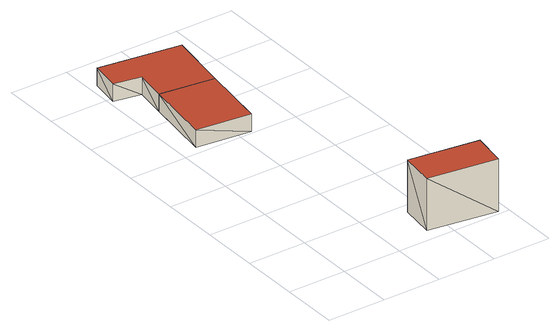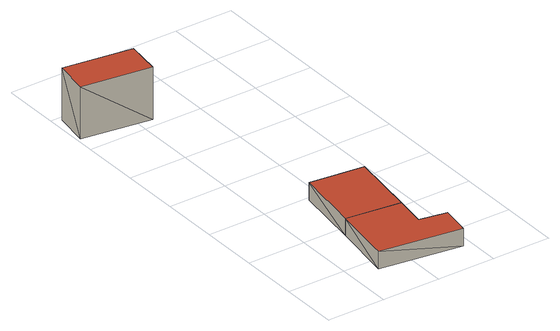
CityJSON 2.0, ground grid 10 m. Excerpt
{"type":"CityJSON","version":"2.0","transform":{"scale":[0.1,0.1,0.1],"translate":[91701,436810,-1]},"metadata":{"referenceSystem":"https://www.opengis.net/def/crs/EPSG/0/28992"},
"CityObjects":{
"building1":{"type":"Building","attributes":{"+height_valid":1,"+groundHeight":-1,"measuredHeight":2,"+function":"Industry","+org_car_parking_spaces":39,"+total_area":32,"+min_car_parking_spaces":0},"geometry":[{"type":"MultiSurface","lod":"1.2","boundaries":[[[0,1,2,3]],[[4,5,6,7]],[[0,5,4]],[[0,1,5]],[[1,6,5]],[[1,2,6]],[[2,7,6]],[[2,3,7]],[[3,4,7]],[[3,0,4]]],"semantics":{"surfaces":[{"type":"GroundSurface"},{"type":"RoofSurface"},{"type":"WallSurface"}],"values":[0,1,2,2,2,2,2,2,2,2]}}]},
"building2":{"type":"Building","attributes":{"+height_valid":1,"+groundHeight":-1,"measuredHeight":8,"+function":"Industry","+org_car_parking_spaces":2,"+total_area":73,"+min_car_parking_spaces":0},"geometry":[{"type":"MultiSurface","lod":"1.2","boundaries":[[[8,9,10,11]],[[12,13,14,15]],[[8,13,12]],[[8,9,13]],[[9,14,13]],[[9,10,14]],[[10,15,14]],[[10,11,15]],[[11,12,15]],[[11,8,12]]],"semantics":{"surfaces":[{"type":"GroundSurface"},{"type":"RoofSurface"},{"type":"WallSurface"}],"values":[0,1,2,2,2,2,2,2,2,2]}}]},
"building3":{"type":"Building","attributes":{"+height_valid":1,"+groundHeight":-1,"measuredHeight":2,"+function":"Industry","+org_car_parking_spaces":21,"+total_area":44,"+min_car_parking_spaces":0},"geometry":[{"type":"MultiSurface","lod":"1.2","boundaries":[[[16,0,3,17,18,19]],[[20,4,7,21,22,23]],[[16,4,20]],[[16,0,4]],[[0,7,4]],[[0,3,7]],[[3,21,7]],[[3,17,21]],[[17,22,21]],[[17,18,22]],[[18,23,22]],[[18,19,23]],[[19,20,23]],[[19,16,20]]],"semantics":{"surfaces":[{"type":"GroundSurface"},{"type":"RoofSurface"},{"type":"WallSurface"}],"values":[0,1,2,2,2,2,2,2,2,2,2,2,2,2]}}]}
},
"vertices":[
[139,518,0],[123,404,0],[30,415,0],[46,530,0],[139,518,30],[123,404,30],[30,415,30],[46,530,30],
[294,66,0],[285,6,0],[167,23,0],[175,83,0],[294,66,90],[285,6,90],[167,23,90],[175,83,90],
[155,624,0],[54,584,0],[7,593,0],[15,644,0],[155,624,30],[54,584,30],[7,593,30],[15,644,30]
]}
